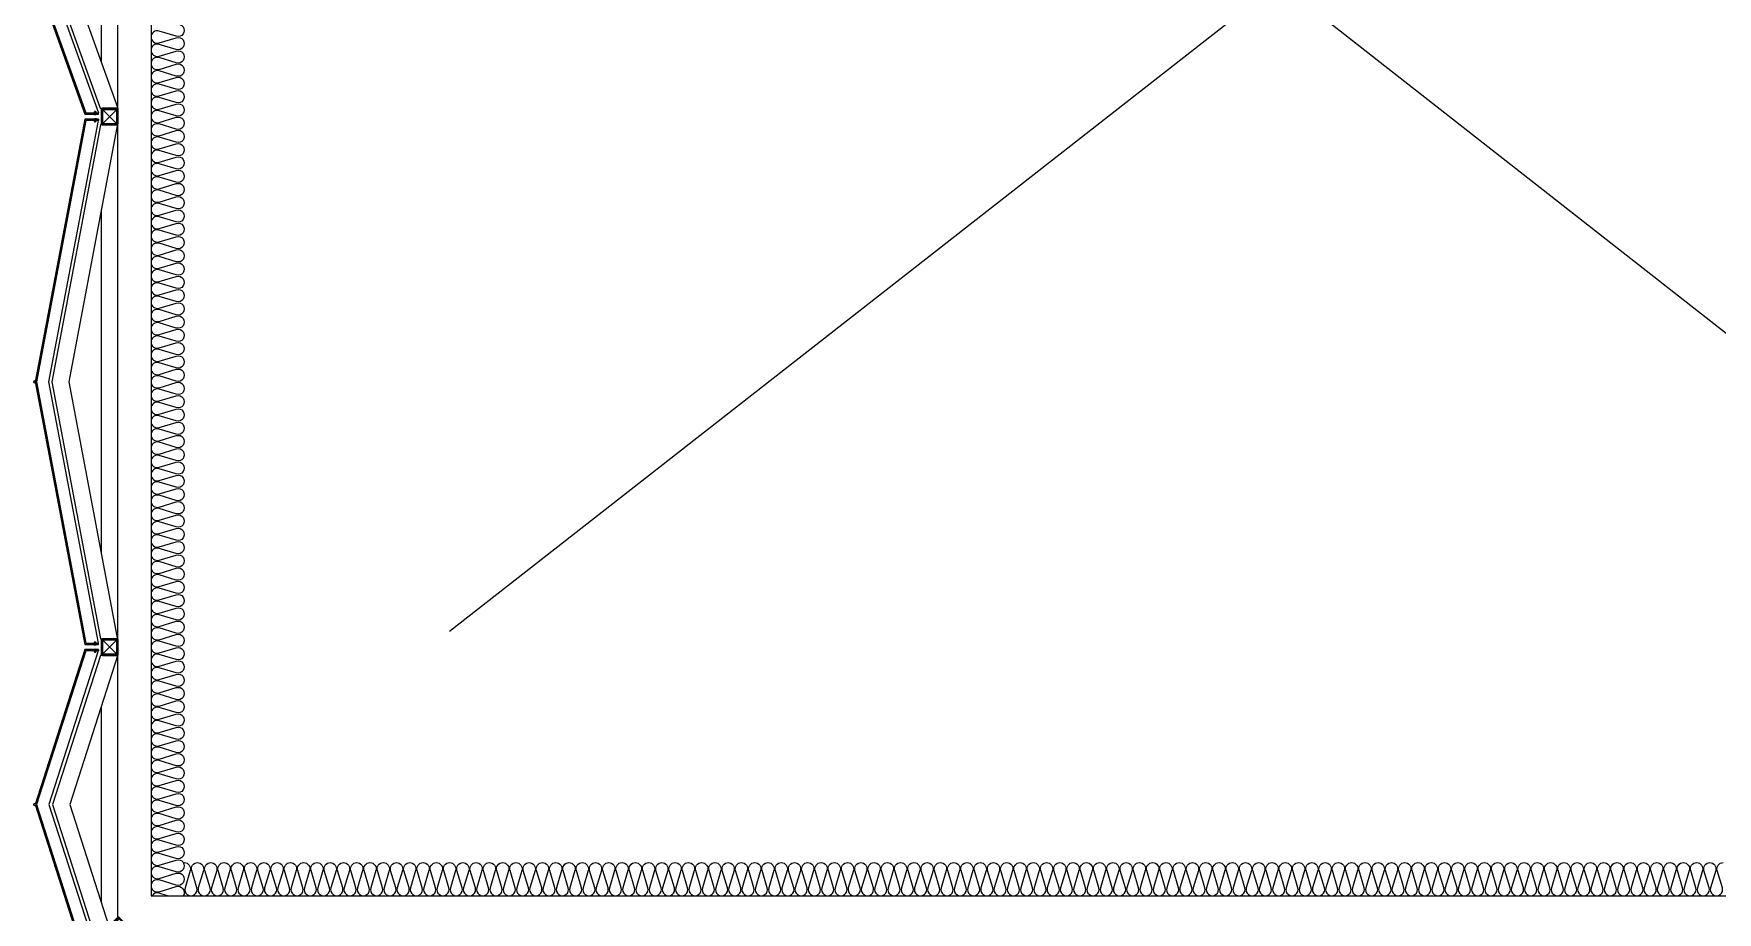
# Model space of a CAD drawing. Header units: millimetres. Extents: x 49154 to 181784, y 28275 to 149577.
# Drawn here: x 91700 to 96776, y 107055 to 109705 of the extents above; entities that cross this region are included whole.
import ezdxf

# ---------------------------------------------------------------- set-up
doc = ezdxf.new("R2010")
doc.units = ezdxf.units.MM
doc.header["$LTSCALE"] = 300
doc.linetypes.add('HID', pattern=[2.8, 1.8, -1])
for name, color, linetype in [('6FIN', 6, 'Continuous'), ('A-ELE', 7, 'Continuous'), ('A-OPEN', 1, 'Continuous'), ('A-하지철물', 55, 'Continuous'), ('alucobond', 4, 'Continuous'), ('ISL', 251, 'Continuous'), ('mold', 4, 'Continuous'), ('SHEET', 6, 'Continuous')]:
    doc.layers.add(name, color=color, linetype=linetype)
doc.layers.add('PIPE', color=3, linetype='Continuous', lineweight=5)

# ---------------------------------------------------------------- blocks, each defined once
blk = doc.blocks.new('EX-850-1')
at = {"layer": '6FIN', "elevation": 0}
for points in [[(3.2, 204.1), (46.8, 204.1, 0.414214), (50, 207.3), (50, 250.9, 0.414214), (46.8, 254.1), (3.2, 254.1, 0.414214), (0, 250.9), (0, 207.3, 0.414214)], [(896.8, 204.1), (853.2, 204.1, -0.414214), (850, 207.3), (850, 250.9, -0.414214), (853.2, 254.1), (896.8, 254.1, -0.414214), (900, 250.9), (900, 207.3, -0.414214)]]:
    blk.add_lwpolyline(points, format="xyb", close=True, dxfattribs=at)
at = {"layer": 'A-하지철물'}
for p, q in [((850, 254.1), (50, 254.1)), ((710.9, 204.1), (189.1, 204.1))]:
    blk.add_line(p, q, dxfattribs=at)
at = {"layer": 'A-하지철물', "elevation": 0}
for points in [[(49.9, 254.1), (450, 110.3), (850.1, 254.1)], [(50, 204.1), (50, 200.9), (450, 57.2), (850, 200.9), (850, 204.1)]]:
    blk.add_lwpolyline(points, dxfattribs=at)
at = {"layer": 'A-하지철물'}
blk.add_circle((450, 4.1), 4.07, dxfattribs=at)
at = {"layer": 'alucobond', "color": 251, "linetype": 'HID', "ltscale": 10}
for p, q in [((30.2, 185.1), (41.5, 185.1)), ((31.5, 182.4), (31.5, 187.8)), ((31.5, 186.6), (39.5, 186.6)), ((31.5, 183.6), (39.5, 183.6)), ((32, 189.3), (32.5, 189.3)), ((32, 180.9), (32.5, 180.9)), ((32.5, 180.9), (32.5, 189.3)), ((38, 182.7), (38, 187.4)), ((39.5, 182.7), (39.5, 187.4)), ((869.8, 185.1), (858.5, 185.1)), ((860.5, 182.7), (860.5, 187.4)), ((868.5, 186.6), (860.5, 186.6)), ((868.5, 183.6), (860.5, 183.6)), ((862, 182.7), (862, 187.4)), ((867.5, 180.9), (867.5, 189.3)), ((868, 189.3), (867.5, 189.3)), ((868, 180.9), (867.5, 180.9)), ((868.5, 182.4), (868.5, 187.8))]:
    blk.add_line(p, q, dxfattribs=at)
at = {"layer": 'alucobond'}
for p, q in [((32.5, 195.1), (36.5, 195.1)), ((867.5, 195.1), (863.5, 195.1))]:
    blk.add_line(p, q, dxfattribs=at)
at = {"layer": 'alucobond', "color": 251, "linetype": 'HID', "ltscale": 10}
for points in [[(32, 189.3), (31.5, 187.8)], [(32, 180.9), (31.5, 182.4)], [(868, 189.3), (868.5, 187.8)], [(868, 180.9), (868.5, 182.4)]]:
    blk.add_lwpolyline(points, dxfattribs=at)
at = {"layer": 'alucobond', "elevation": 0}
for points in [[(32.5, 195.1), (32.5, 154.1), (450, 4.1), (867.5, 154.1), (867.5, 195.1)], [(36.5, 195.1), (36.5, 156.9), (450, 8.3), (863.5, 156.9), (863.5, 195.1)]]:
    blk.add_lwpolyline(points, dxfattribs=at)
at = {"layer": 'alucobond', "color": 251, "linetype": 'HID', "ltscale": 10, "elevation": 0}
blk.add_lwpolyline([(36.5, 195.1), (450, 46.6), (863.5, 195.1)], dxfattribs=at)
at = {"layer": 'alucobond', "color": 251, "linetype": 'HID', "ltscale": 10}
for points in [[(39.5, 186.6, -0.666667), (39.5, 183.6, -1.5)], [(860.5, 186.6, 0.666667), (860.5, 183.6, 1.5)]]:
    blk.add_lwpolyline(points, format="xyb", dxfattribs=at)
for centre, start, end in [((38.7, 187.4), 0, 180), ((38.7, 182.7), 180, 0), ((861.3, 187.4), 0, 180), ((861.3, 182.7), 180, 0)]:
    blk.add_arc(centre, 0.75, start, end, dxfattribs=at)
at = {"layer": 'mold', "color": 4}
for points in [[(25, 204.1), (25, 202.6)], [(875, 204.1), (875, 202.6)]]:
    blk.add_lwpolyline(points, dxfattribs=at)
at = {"layer": 'SHEET', "color": 8}
for p, q in [((46.8, 250.9), (3.2, 207.3)), ((3.2, 250.9), (46.8, 207.3)), ((853.2, 250.9), (896.8, 207.3)), ((896.8, 250.9), (853.2, 207.3))]:
    blk.add_line(p, q, dxfattribs=at)
at = {"layer": 'SHEET', "color": 8, "elevation": 0}
for points in [[(3.2, 207.3), (46.8, 207.3), (46.8, 250.9), (3.2, 250.9)], [(896.8, 207.3), (853.2, 207.3), (853.2, 250.9), (896.8, 250.9)]]:
    blk.add_lwpolyline(points, close=True, dxfattribs=at)
blk = doc.blocks.new('EX-1600')
at = {"layer": '6FIN', "elevation": 0}
for points in [[(3.2, 204.1), (46.8, 204.1, 0.414214), (50, 207.3), (50, 250.9, 0.414214), (46.8, 254.1), (3.2, 254.1, 0.414214), (0, 250.9), (0, 207.3, 0.414214)], [(1646.8, 204.1), (1603.2, 204.1, -0.414214), (1600, 207.3), (1600, 250.9, -0.414214), (1603.2, 254.1), (1646.8, 254.1, -0.414214), (1650, 250.9), (1650, 207.3, -0.414214)]]:
    blk.add_lwpolyline(points, format="xyb", close=True, dxfattribs=at)
at = {"layer": 'A-하지철물'}
for p, q in [((1600, 254.1), (50, 254.1)), ((1344, 204.1), (306, 204.1))]:
    blk.add_line(p, q, dxfattribs=at)
at = {"layer": 'A-하지철물', "elevation": 0}
for points in [[(41.9, 254.1), (825, 105.8), (1608.1, 254.1)], [(50, 204.1), (50, 201.6), (825, 55), (1600, 201.6), (1600, 204.1)]]:
    blk.add_lwpolyline(points, dxfattribs=at)
at = {"layer": 'A-하지철물'}
blk.add_circle((825, 4.1), 4.07, dxfattribs=at)
at = {"layer": 'alucobond', "color": 251, "linetype": 'HID', "ltscale": 10}
for p, q in [((30.2, 185.1), (41.5, 185.1)), ((31.5, 182.4), (31.5, 187.8)), ((31.5, 186.6), (39.5, 186.6)), ((31.5, 183.6), (39.5, 183.6)), ((32, 189.3), (32.5, 189.3)), ((32, 180.9), (32.5, 180.9)), ((32.5, 180.9), (32.5, 189.3)), ((38, 182.7), (38, 187.4)), ((39.5, 182.7), (39.5, 187.4)), ((1619.8, 185.1), (1608.5, 185.1)), ((1610.5, 182.7), (1610.5, 187.4)), ((1618.5, 186.6), (1610.5, 186.6)), ((1618.5, 183.6), (1610.5, 183.6)), ((1612, 182.7), (1612, 187.4)), ((1617.5, 180.9), (1617.5, 189.3)), ((1618, 189.3), (1617.5, 189.3)), ((1618, 180.9), (1617.5, 180.9)), ((1618.5, 182.4), (1618.5, 187.8))]:
    blk.add_line(p, q, dxfattribs=at)
at = {"layer": 'alucobond'}
for p, q in [((32.5, 195.1), (36.5, 195.1)), ((1617.5, 195.1), (1613.5, 195.1))]:
    blk.add_line(p, q, dxfattribs=at)
at = {"layer": 'alucobond', "color": 251, "linetype": 'HID', "ltscale": 10}
for points in [[(32, 189.3), (31.5, 187.8)], [(32, 180.9), (31.5, 182.4)]]:
    blk.add_lwpolyline(points, dxfattribs=at)
at = {"layer": 'alucobond', "elevation": 0}
for points in [[(32.5, 195.1), (32.5, 154.1), (825, 4.1), (1617.5, 154.1), (1617.5, 195.1)], [(36.5, 195.1), (36.5, 157.4), (825, 8.1), (1613.5, 157.4), (1613.5, 195.1)]]:
    blk.add_lwpolyline(points, dxfattribs=at)
at = {"layer": 'alucobond', "color": 251, "linetype": 'HID', "ltscale": 10, "elevation": 0}
for points in [[(36.5, 194), (825, 44.8), (1613.5, 194)], [(1618, 189.3), (1618.5, 187.8)], [(1618, 180.9), (1618.5, 182.4)]]:
    blk.add_lwpolyline(points, dxfattribs=at)
at = {"layer": 'alucobond', "color": 251, "linetype": 'HID', "ltscale": 10}
blk.add_lwpolyline([(39.5, 186.6, -0.666667), (39.5, 183.6, -1.5)], format="xyb", dxfattribs=at)
at = {"layer": 'alucobond', "color": 251, "linetype": 'HID', "ltscale": 10, "elevation": 0}
blk.add_lwpolyline([(1610.5, 186.6, 0.666667), (1610.5, 183.6, 1.5)], format="xyb", dxfattribs=at)
at = {"layer": 'alucobond', "color": 251, "linetype": 'HID', "ltscale": 10}
for centre, start, end in [((38.7, 187.4), 0, 180), ((38.7, 182.7), 180, 0), ((1611.3, 187.4), 0, 180), ((1611.3, 182.7), 180, 0)]:
    blk.add_arc(centre, 0.75, start, end, dxfattribs=at)
at = {"layer": 'mold', "color": 4}
blk.add_lwpolyline([(25, 204.1), (25, 202.6)], dxfattribs=at)
at = {"layer": 'mold', "color": 4, "elevation": 0}
blk.add_lwpolyline([(1625, 204.1), (1625, 202.6)], dxfattribs=at)
at = {"layer": 'SHEET', "color": 8}
for p, q in [((46.8, 250.9), (3.2, 207.3)), ((3.2, 250.9), (46.8, 207.3)), ((1603.2, 250.9), (1646.8, 207.3)), ((1646.8, 250.9), (1603.2, 207.3))]:
    blk.add_line(p, q, dxfattribs=at)
at = {"layer": 'SHEET', "color": 8, "elevation": 0}
for points in [[(3.2, 207.3), (46.8, 207.3), (46.8, 250.9), (3.2, 250.9)], [(1646.8, 207.3), (1603.2, 207.3), (1603.2, 250.9), (1646.8, 250.9)]]:
    blk.add_lwpolyline(points, close=True, dxfattribs=at)
blk = doc.blocks.new('A$C3e56fbfe')
at = {"layer": '6FIN', "elevation": 0}
for points in [[(204.1, 1125.9), (204.1, 1082.3, 0.414214), (207.3, 1079.1), (250.9, 1079.1, 0.414214), (254.1, 1082.3), (254.1, 1125.9, 0.414214), (250.9, 1129.1), (207.3, 1129.1, 0.414214)], [(186.8, 217.6), (217.6, 186.8, 0.414214), (222.2, 186.8), (288.4, 253, 0.414214), (288.4, 257.5), (257.5, 288.4, 0.414214), (253, 288.4), (186.8, 222.2, 0.414214)], [(1075.9, 204.1), (1032.3, 204.1, -0.414214), (1029.1, 207.3), (1029.1, 250.9, -0.414214), (1032.3, 254.1), (1075.9, 254.1, -0.414214), (1079.1, 250.9), (1079.1, 207.3, -0.414214)]]:
    blk.add_lwpolyline(points, format="xyb", close=True, dxfattribs=at)
at = {"layer": 'A-하지철물'}
for p, q in [((254.1, 289.1), (254.1, 1079.1)), ((204.1, 333.1), (204.1, 925.1)), ((1029.1, 254.1), (289.1, 254.1)), ((882.6, 204.1), (325.6, 204.1))]:
    blk.add_line(p, q, dxfattribs=at)
at = {"layer": 'A-하지철물', "elevation": 0}
for points in [[(204.1, 1079.1), (201, 1079.1), (56.6, 629.1), (191.2, 209.6)], [(254.1, 1080.9), (109.1, 629.1), (226.8, 262.2)], [(209.1, 190.7), (604.1, 56.9), (1029.1, 200.9), (1029.1, 204.1)], [(261.2, 225.9), (604.1, 109.7), (1022.3, 251.4)]]:
    blk.add_lwpolyline(points, dxfattribs=at)
at = {"layer": 'A-하지철물'}
for centre in [(4.1, 629.1), (604.1, 4.1)]:
    blk.add_circle(centre, 4.07, dxfattribs=at)
at = {"layer": 'alucobond', "color": 251, "linetype": 'HID', "ltscale": 10}
for p, q in [((180.9, 1097.1), (180.9, 1096.6)), ((180.9, 1096.6), (189.3, 1096.6)), ((182.4, 1097.6), (187.8, 1097.6)), ((182.7, 1091.1), (187.4, 1091.1)), ((182.7, 1089.6), (187.4, 1089.6)), ((183.6, 1097.6), (183.6, 1089.6)), ((185.1, 1098.9), (185.1, 1087.5)), ((186.6, 1097.6), (186.6, 1089.6)), ((189.3, 1097.1), (189.3, 1096.6)), ((176.9, 197.4), (180.2, 200.7)), ((185.1, 192.5), (177.1, 200.5)), ((183.1, 192.3), (177.5, 198)), ((177.9, 196.3), (181.3, 199.7)), ((185.3, 194.4), (179.6, 200.1)), ((180.5, 191.1), (186.5, 197.1)), ((180.9, 190.8), (180.5, 191.1)), ((182.3, 191.5), (186.1, 195.3)), ((186.8, 196.7), (186.5, 197.1)), ((190.8, 180.9), (191.1, 180.5)), ((191.1, 180.5), (197.1, 186.5)), ((191.5, 182.3), (195.3, 186.1)), ((192.3, 183.1), (198, 177.5)), ((192.5, 185.1), (200.5, 177.1)), ((194.4, 185.3), (200.1, 179.6)), ((196.3, 177.9), (199.7, 181.3)), ((196.7, 186.8), (197.1, 186.5)), ((197.4, 176.9), (200.7, 180.2)), ((1048.9, 185.1), (1037.5, 185.1)), ((1039.6, 182.7), (1039.6, 187.4)), ((1047.6, 186.6), (1039.6, 186.6)), ((1047.6, 183.6), (1039.6, 183.6)), ((1041.1, 182.7), (1041.1, 187.4)), ((1046.6, 180.9), (1046.6, 189.3)), ((1047.1, 189.3), (1046.6, 189.3)), ((1047.1, 180.9), (1046.6, 180.9)), ((1047.6, 182.4), (1047.6, 187.8))]:
    blk.add_line(p, q, dxfattribs=at)
at = {"layer": 'alucobond'}
for p, q in [((195.1, 1096.6), (195.1, 1092.6)), ((190.3, 201.6), (187.8, 204)), ((201.6, 190.3), (204, 187.8)), ((1046.6, 195.1), (1042.6, 195.1))]:
    blk.add_line(p, q, dxfattribs=at)
at = {"layer": 'alucobond', "elevation": 0}
for points in [[(195.1, 1096.6), (154.1, 1096.6), (4.1, 629.1), (153.3, 163.9), (190.6, 201.2)], [(195.1, 1092.6), (157, 1092.6), (8.3, 629.1), (155.1, 171.4), (187.8, 204)], [(201.2, 190.6), (163.9, 153.3), (604.1, 4.1), (1046.6, 154.1), (1046.6, 195.1)], [(204, 187.8), (171.3, 155), (604.1, 8.3), (1042.6, 156.9), (1042.6, 195.1)]]:
    blk.add_lwpolyline(points, dxfattribs=at)
at = {"layer": 'alucobond', "color": 251, "linetype": 'HID', "ltscale": 10, "elevation": 0}
for points in [[(194.8, 1092.6), (46.1, 629.1), (183.2, 201.6)], [(180.9, 1097.1), (182.4, 1097.6)], [(189.3, 1097.1), (187.8, 1097.6)], [(180.9, 190.8), (182.3, 191.5)], [(186.8, 196.7), (186.1, 195.3)], [(190.8, 180.9), (191.5, 182.3)], [(196.7, 186.8), (195.3, 186.1)], [(201.2, 182.9), (604.1, 46.3), (1042.6, 195)], [(1047.1, 189.3), (1047.6, 187.8)], [(1047.1, 180.9), (1047.6, 182.4)]]:
    blk.add_lwpolyline(points, dxfattribs=at)
for points in [[(186.6, 1089.6, -0.666667), (183.6, 1089.6, -1.5)], [(179.6, 200.1, 0.666667), (177.5, 198, 1.5)], [(200.1, 179.6, -0.666667), (198, 177.5, -1.5)], [(1039.6, 186.6, 0.666667), (1039.6, 183.6, 1.5)]]:
    blk.add_lwpolyline(points, format="xyb", dxfattribs=at)
at = {"layer": 'alucobond', "elevation": 0}
for points in [[(202.2, 202.2), (201.2, 201.2), (193, 209.3), (160.7, 177), (153.1, 180.6), (153.8, 181.9), (160.4, 178.8), (193, 211.4)], [(202.2, 202.2), (201.2, 201.2), (209.3, 193), (177, 160.7), (180.8, 152.7), (182.1, 153.4), (178.8, 160.4), (211.4, 193)]]:
    blk.add_lwpolyline(points, close=True, dxfattribs=at)
at = {"layer": 'alucobond', "color": 251, "linetype": 'HID', "ltscale": 10}
for centre, start, end in [((182.7, 1090.3), 90, 270), ((187.4, 1090.3), 270, 90), ((177.4, 196.8), 135, 315), ((180.7, 200.2), 315, 135), ((196.8, 177.4), 135, 315), ((200.2, 180.7), 315, 135), ((1040.3, 187.4), 0, 180), ((1040.3, 182.7), 180, 0)]:
    blk.add_arc(centre, 0.75, start, end, dxfattribs=at)
at = {"layer": 'mold', "color": 4, "elevation": 0}
for points in [[(204.1, 1104.1), (202.6, 1104.1)], [(154.1, 204.1), (154.1, 202.6)], [(1054.1, 204.1), (1054.1, 202.6)], [(204.1, 154.1), (202.6, 154.1)]]:
    blk.add_lwpolyline(points, dxfattribs=at)
at = {"layer": 'PIPE', "color": 1}
for p, q in [((286.1, 255.3), (189.1, 219.9)), ((286.1, 255.3), (189.1, 219.9)), ((255.3, 286.1), (219.9, 189.1)), ((255.3, 286.1), (219.9, 189.1)), ((217.6, 186.8), (219.9, 184.6)), ((222.2, 186.8), (219.9, 184.6))]:
    blk.add_line(p, q, dxfattribs=at)
at = {"layer": 'PIPE', "elevation": 0}
blk.add_lwpolyline([(217.6, 186.8), (186.8, 217.6, -0.414214), (186.8, 222.2), (253, 288.4, -0.414214), (257.5, 288.4), (288.4, 257.5, -0.414214), (288.4, 253), (222.2, 186.8, -0.414214)], format="xyb", close=True, dxfattribs=at)
blk.add_lwpolyline([(219.9, 189.1), (189.1, 219.9), (255.3, 286.1), (286.1, 255.3)], close=True, dxfattribs=at)
at = {"layer": 'SHEET', "color": 8}
for p, q in [((250.9, 1082.3), (207.3, 1125.9)), ((250.9, 1125.9), (207.3, 1082.3)), ((1032.3, 250.9), (1075.9, 207.3)), ((1075.9, 250.9), (1032.3, 207.3))]:
    blk.add_line(p, q, dxfattribs=at)
at = {"layer": 'SHEET', "color": 8, "elevation": 0}
for points in [[(207.3, 1125.9), (207.3, 1082.3), (250.9, 1082.3), (250.9, 1125.9)], [(189.1, 219.9), (219.9, 189.1), (286.1, 255.3), (255.3, 286.1)], [(1075.9, 207.3), (1032.3, 207.3), (1032.3, 250.9), (1075.9, 250.9)]]:
    blk.add_lwpolyline(points, close=True, dxfattribs=at)

msp = doc.modelspace()

# ---------------------------------------------------------------- linework, layer by layer
at = {"layer": 'A-OPEN'}
for p, q in [((92953.6, 107903.3), (98453.6, 112205)), ((98453.6, 107505), (92953.6, 111819.8))]:
    msp.add_line(p, q, dxfattribs=at)
at = {"layer": 'ISL', "elevation": 0}
msp.add_lwpolyline([(92053.6, 121775), (92053.6, 107105), (99546.1, 107105)], dxfattribs=at)
for points in [[(92129.3, 109732.7, -1.372593), (92129.3, 109697.3), (92077.8, 109712.7, 0.509267), (92053.6, 109695, 0.509267), (92077.8, 109677.3), (92129.3, 109692.7, -1.372593), (92129.3, 109657.3), (92077.8, 109672.7, 0.509267), (92053.6, 109655, 0.509267), (92077.8, 109637.3), (92129.3, 109652.7, -1.372593), (92129.3, 109617.3), (92077.8, 109632.7, 0.509267), (92053.6, 109615, 0.509267), (92077.8, 109597.3), (92129.3, 109612.7, -1.372593), (92129.3, 109577.3), (92077.8, 109592.7, 0.509267), (92053.6, 109575, 0.509267), (92077.8, 109557.3), (92129.3, 109572.7, -1.372593), (92129.3, 109537.3), (92077.8, 109552.7, 0.509267), (92053.6, 109535, 0.509267), (92077.8, 109517.3), (92129.3, 109532.7, -1.372593), (92129.3, 109497.3), (92077.8, 109512.7, 0.509267), (92053.6, 109495, 0.509267), (92077.8, 109477.3), (92129.3, 109492.7, -1.372593), (92129.3, 109457.3), (92077.8, 109472.7, 0.509267), (92053.6, 109455, 0.509267), (92077.8, 109437.3), (92129.3, 109452.7, -1.372593), (92129.3, 109417.3), (92077.8, 109432.7, 0.509267), (92053.6, 109415, 0.509267), (92077.8, 109397.3), (92129.3, 109412.7, -1.372593), (92129.3, 109377.3), (92077.8, 109392.7, 0.509267), (92053.6, 109375, 0.509267), (92077.8, 109357.3), (92129.3, 109372.7, -1.372593), (92129.3, 109337.3), (92077.8, 109352.7, 0.509267), (92053.6, 109335, 0.509267), (92077.8, 109317.3), (92129.3, 109332.7, -1.372593), (92129.3, 109297.3), (92077.8, 109312.7, 0.509267), (92053.6, 109295, 0.509267), (92077.8, 109277.3), (92129.3, 109292.7, -1.372593), (92129.3, 109257.3), (92077.8, 109272.7, 0.509267), (92053.6, 109255, 0.509267), (92077.8, 109237.3), (92129.3, 109252.7, -1.372593), (92129.3, 109217.3), (92077.8, 109232.7, 0.509267), (92053.6, 109215, 0.509267), (92077.8, 109197.3), (92129.3, 109212.7, -1.372593), (92129.3, 109177.3), (92077.8, 109192.7, 0.509267), (92053.6, 109175, 0.509267), (92077.8, 109157.3), (92129.3, 109172.7, -1.372593), (92129.3, 109137.3), (92077.8, 109152.7, 0.509267), (92053.6, 109135, 0.509267), (92077.8, 109117.3), (92129.3, 109132.7, -1.372593), (92129.3, 109097.3), (92077.8, 109112.7, 0.509267), (92053.6, 109095, 0.509267), (92077.8, 109077.3), (92129.3, 109092.7, -1.372593), (92129.3, 109057.3), (92077.8, 109072.7, 0.509267), (92053.6, 109055, 0.509267), (92077.8, 109037.3), (92129.3, 109052.7, -1.372593), (92129.3, 109017.3), (92077.8, 109032.7, 0.509267), (92053.6, 109015, 0.509267), (92077.8, 108997.3), (92129.3, 109012.7, -1.372593), (92129.3, 108977.3), (92077.8, 108992.7, 0.509267), (92053.6, 108975, 0.509267), (92077.8, 108957.3), (92129.3, 108972.7, -1.372593), (92129.3, 108937.3), (92077.8, 108952.7, 0.509267), (92053.6, 108935, 0.509267), (92077.8, 108917.3), (92129.3, 108932.7, -1.372593), (92129.3, 108897.3), (92077.8, 108912.7, 0.509267), (92053.6, 108895, 0.509267), (92077.8, 108877.3), (92129.3, 108892.7, -1.372593), (92129.3, 108857.3), (92077.8, 108872.7, 0.509267), (92053.6, 108855, 0.509267), (92077.8, 108837.3), (92129.3, 108852.7, -1.372593), (92129.3, 108817.3), (92077.8, 108832.7, 0.509267), (92053.6, 108815, 0.509267), (92077.8, 108797.3), (92129.3, 108812.7, -1.372593), (92129.3, 108777.3), (92077.8, 108792.7, 0.509267), (92053.6, 108775, 0.509267), (92077.8, 108757.3), (92129.3, 108772.7, -1.372593), (92129.3, 108737.3), (92077.8, 108752.7, 0.509267), (92053.6, 108735, 0.509267), (92077.8, 108717.3), (92129.3, 108732.7, -1.372593), (92129.3, 108697.3), (92077.8, 108712.7, 0.509267), (92053.6, 108695, 0.509267), (92077.8, 108677.3), (92129.3, 108692.7, -1.372593), (92129.3, 108657.3), (92077.8, 108672.7, 0.509267), (92053.6, 108655, 0.509267), (92077.8, 108637.3), (92129.3, 108652.7, -1.372593), (92129.3, 108617.3), (92077.8, 108632.7, 0.509267), (92053.6, 108615, 0.509267), (92077.8, 108597.3), (92129.3, 108612.7, -1.372593), (92129.3, 108577.3), (92077.8, 108592.7, 0.509267), (92053.6, 108575, 0.509267), (92077.8, 108557.3), (92129.3, 108572.7, -1.372593), (92129.3, 108537.3), (92077.8, 108552.7, 0.509267), (92053.6, 108535, 0.509267), (92077.8, 108517.3), (92129.3, 108532.7, -1.372593), (92129.3, 108497.3), (92077.8, 108512.7, 0.509267), (92053.6, 108495, 0.509267), (92077.8, 108477.3), (92129.3, 108492.7, -1.372593), (92129.3, 108457.3), (92077.8, 108472.7, 0.509267), (92053.6, 108455, 0.509267), (92077.8, 108437.3), (92129.3, 108452.7, -1.372593), (92129.3, 108417.3), (92077.8, 108432.7, 0.509267), (92053.6, 108415, 0.509267), (92077.8, 108397.3), (92129.3, 108412.7, -1.372593), (92129.3, 108377.3), (92077.8, 108392.7, 0.509267), (92053.6, 108375, 0.509267), (92077.8, 108357.3), (92129.3, 108372.7, -1.372593), (92129.3, 108337.3), (92077.8, 108352.7, 0.509267), (92053.6, 108335, 0.509267), (92077.8, 108317.3), (92129.3, 108332.7, -1.372593), (92129.3, 108297.3), (92077.8, 108312.7, 0.509267), (92053.6, 108295, 0.509267), (92077.8, 108277.3), (92129.3, 108292.7, -1.372593), (92129.3, 108257.3), (92077.8, 108272.7, 0.509267), (92053.6, 108255, 0.509267), (92077.8, 108237.3), (92129.3, 108252.7, -1.372593), (92129.3, 108217.3), (92077.8, 108232.7, 0.509267), (92053.6, 108215, 0.509267), (92077.8, 108197.3), (92129.3, 108212.7, -1.372593), (92129.3, 108177.3), (92077.8, 108192.7, 0.509267), (92053.6, 108175, 0.509267), (92077.8, 108157.3), (92129.3, 108172.7, -1.372593), (92129.3, 108137.3), (92077.8, 108152.7, 0.509267), (92053.6, 108135, 0.509267), (92077.8, 108117.3), (92129.3, 108132.7, -1.372593), (92129.3, 108097.3), (92077.8, 108112.7, 0.509267), (92053.6, 108095, 0.509267), (92077.8, 108077.3), (92129.3, 108092.7, -1.372593), (92129.3, 108057.3), (92077.8, 108072.7, 0.509267), (92053.6, 108055, 0.509267), (92077.8, 108037.3), (92129.3, 108052.7, -1.372593), (92129.3, 108017.3), (92077.8, 108032.7, 0.509267), (92053.6, 108015, 0.509267), (92077.8, 107997.3), (92129.3, 108012.7, -1.372593), (92129.3, 107977.3), (92077.8, 107992.7, 0.509267), (92053.6, 107975, 0.509267), (92077.8, 107957.3), (92129.3, 107972.7, -1.372593), (92129.3, 107937.3), (92077.8, 107952.7, 0.509267), (92053.6, 107935, 0.509267), (92077.8, 107917.3), (92129.3, 107932.7, -1.372593), (92129.3, 107897.3), (92077.8, 107912.7, 0.509267), (92053.6, 107895, 0.509267), (92077.8, 107877.3), (92129.3, 107892.7, -1.372593), (92129.3, 107857.3), (92077.8, 107872.7, 0.509267), (92053.6, 107855, 0.509267), (92077.8, 107837.3), (92129.3, 107852.7, -1.372593), (92129.3, 107817.3), (92077.8, 107832.7, 0.509267), (92053.6, 107815, 0.509267), (92077.8, 107797.3), (92129.3, 107812.7, -1.372593), (92129.3, 107777.3), (92077.8, 107792.7, 0.509267), (92053.6, 107775, 0.509267), (92077.8, 107757.3), (92129.3, 107772.7, -1.372593), (92129.3, 107737.3), (92077.8, 107752.7, 0.509267), (92053.6, 107735, 0.509267), (92077.8, 107717.3), (92129.3, 107732.7, -1.372593), (92129.3, 107697.3), (92077.8, 107712.7, 0.509267), (92053.6, 107695, 0.509267), (92077.8, 107677.3), (92129.3, 107692.7, -1.372593), (92129.3, 107657.3), (92077.8, 107672.7, 0.509267), (92053.6, 107655, 0.509267), (92077.8, 107637.3), (92129.3, 107652.7, -1.372593), (92129.3, 107617.3), (92077.8, 107632.7, 0.509267), (92053.6, 107615, 0.509267), (92077.8, 107597.3), (92129.3, 107612.7, -1.372593), (92129.3, 107577.3), (92077.8, 107592.7, 0.509267), (92053.6, 107575, 0.509267), (92077.8, 107557.3), (92129.3, 107572.7, -1.372593), (92129.3, 107537.3), (92077.8, 107552.7, 0.509267), (92053.6, 107535, 0.509267), (92077.8, 107517.3), (92129.3, 107532.7, -1.372593), (92129.3, 107497.3), (92077.8, 107512.7, 0.509267), (92053.6, 107495, 0.509267), (92077.8, 107477.3), (92129.3, 107492.7, -1.372593), (92129.3, 107457.3), (92077.8, 107472.7, 0.509267), (92053.6, 107455, 0.509267), (92077.8, 107437.3), (92129.3, 107452.7, -1.372593), (92129.3, 107417.3), (92077.8, 107432.7, 0.509267), (92053.6, 107415, 0.509267), (92077.8, 107397.3), (92129.3, 107412.7, -1.372593), (92129.3, 107377.3), (92077.8, 107392.7, 0.509267), (92053.6, 107375, 0.509267), (92077.8, 107357.3), (92129.3, 107372.7, -1.372593), (92129.3, 107337.3), (92077.8, 107352.7, 0.509267), (92053.6, 107335, 0.509267), (92077.8, 107317.3), (92129.3, 107332.7, -1.372593), (92129.3, 107297.3), (92077.8, 107312.7, 0.509267), (92053.6, 107295, 0.509267), (92077.8, 107277.3), (92129.3, 107292.7, -1.372593), (92129.3, 107257.3), (92077.8, 107272.7, 0.509267), (92053.6, 107255, 0.509267), (92077.8, 107237.3), (92129.3, 107252.7, -1.372593), (92129.3, 107217.3), (92077.8, 107232.7, 0.509267), (92053.6, 107215, 0.509267), (92077.8, 107197.3), (92129.3, 107212.7, -1.372593), (92129.3, 107177.3), (92077.8, 107192.7, 0.509267), (92053.6, 107175, 0.509267), (92077.8, 107157.3), (92129.3, 107172.7, -1.372593), (92129.3, 107137.3), (92077.8, 107152.7, 0.509267), (92053.6, 107135, 0.509267), (92077.8, 107117.3), (92129.3, 107132.7, -0.702819), (92150.7, 107105, -0.702819)], [(92153.6, 107205, -0.509267), (92171.3, 107180.8), (92155.9, 107129.3, 1.372593), (92191.3, 107129.3), (92175.9, 107180.8, -0.509267), (92193.6, 107205, -0.509267), (92211.3, 107180.8), (92195.9, 107129.3, 1.372593), (92231.3, 107129.3), (92215.9, 107180.8, -0.509267), (92233.6, 107205, -0.509267), (92251.3, 107180.8), (92235.9, 107129.3, 1.372593), (92271.3, 107129.3), (92255.9, 107180.8, -0.509267), (92273.6, 107205, -0.509267), (92291.3, 107180.8), (92275.9, 107129.3, 1.372593), (92311.3, 107129.3), (92295.9, 107180.8, -0.509267), (92313.6, 107205, -0.509267), (92331.3, 107180.8), (92315.9, 107129.3, 1.372593), (92351.3, 107129.3), (92335.9, 107180.8, -0.509267), (92353.6, 107205, -0.509267), (92371.3, 107180.8), (92355.9, 107129.3, 1.372593), (92391.3, 107129.3), (92375.9, 107180.8, -0.509267), (92393.6, 107205, -0.509267), (92411.3, 107180.8), (92395.9, 107129.3, 1.372593), (92431.3, 107129.3), (92415.9, 107180.8, -0.509267), (92433.6, 107205, -0.509267), (92451.3, 107180.8), (92435.9, 107129.3, 1.372593), (92471.3, 107129.3), (92455.9, 107180.8, -0.509267), (92473.6, 107205, -0.509267), (92491.3, 107180.8), (92475.9, 107129.3, 1.372593), (92511.3, 107129.3), (92495.9, 107180.8, -0.509267), (92513.6, 107205, -0.509267), (92531.3, 107180.8), (92515.9, 107129.3, 1.372593), (92551.3, 107129.3), (92535.9, 107180.8, -0.509267), (92553.6, 107205, -0.509267), (92571.3, 107180.8), (92555.9, 107129.3, 1.372593), (92591.3, 107129.3), (92575.9, 107180.8, -0.509267), (92593.6, 107205, -0.509267), (92611.3, 107180.8), (92595.9, 107129.3, 1.372593), (92631.3, 107129.3), (92615.9, 107180.8, -0.509267), (92633.6, 107205, -0.509267), (92651.3, 107180.8), (92635.9, 107129.3, 1.372593), (92671.3, 107129.3), (92655.9, 107180.8, -0.509267), (92673.6, 107205, -0.509267), (92691.3, 107180.8), (92675.9, 107129.3, 1.372593), (92711.3, 107129.3), (92695.9, 107180.8, -0.509267), (92713.6, 107205, -0.509267), (92731.3, 107180.8), (92715.9, 107129.3, 1.372593), (92751.3, 107129.3), (92735.9, 107180.8, -0.509267), (92753.6, 107205, -0.509267), (92771.3, 107180.8), (92755.9, 107129.3, 1.372593), (92791.3, 107129.3), (92775.9, 107180.8, -0.509267), (92793.6, 107205, -0.509267), (92811.3, 107180.8), (92795.9, 107129.3, 1.372593), (92831.3, 107129.3), (92815.9, 107180.8, -0.509267), (92833.6, 107205, -0.509267), (92851.3, 107180.8), (92835.9, 107129.3, 1.372593), (92871.3, 107129.3), (92855.9, 107180.8, -0.509267), (92873.6, 107205, -0.509267), (92891.3, 107180.8), (92875.9, 107129.3, 1.372593), (92911.3, 107129.3), (92895.9, 107180.8, -0.509267), (92913.6, 107205, -0.509267), (92931.3, 107180.8), (92915.9, 107129.3, 1.372593), (92951.3, 107129.3), (92935.9, 107180.8, -0.509267), (92953.6, 107205, -0.509267), (92971.3, 107180.8), (92955.9, 107129.3, 1.372593), (92991.3, 107129.3), (92975.9, 107180.8, -0.509267), (92993.6, 107205, -0.509267), (93011.3, 107180.8), (92995.9, 107129.3, 1.372593), (93031.3, 107129.3), (93015.9, 107180.8, -0.509267), (93033.6, 107205, -0.509267), (93051.3, 107180.8), (93035.9, 107129.3, 1.372593), (93071.3, 107129.3), (93055.9, 107180.8, -0.509267), (93073.6, 107205, -0.509267), (93091.3, 107180.8), (93075.9, 107129.3, 1.372593), (93111.3, 107129.3), (93095.9, 107180.8, -0.509267), (93113.6, 107205, -0.509267), (93131.3, 107180.8), (93115.9, 107129.3, 1.372593), (93151.3, 107129.3), (93135.9, 107180.8, -0.509267), (93153.6, 107205, -0.509267), (93171.3, 107180.8), (93155.9, 107129.3, 1.372593), (93191.3, 107129.3), (93175.9, 107180.8, -0.509267), (93193.6, 107205, -0.509267), (93211.3, 107180.8), (93195.9, 107129.3, 1.372593), (93231.3, 107129.3), (93215.9, 107180.8, -0.509267), (93233.6, 107205, -0.509267), (93251.3, 107180.8), (93235.9, 107129.3, 1.372593), (93271.3, 107129.3), (93255.9, 107180.8, -0.509267), (93273.6, 107205, -0.509267), (93291.3, 107180.8), (93275.9, 107129.3, 1.372593), (93311.3, 107129.3), (93295.9, 107180.8, -0.509267), (93313.6, 107205, -0.509267), (93331.3, 107180.8), (93315.9, 107129.3, 1.372593), (93351.3, 107129.3), (93335.9, 107180.8, -0.509267), (93353.6, 107205, -0.509267), (93371.3, 107180.8), (93355.9, 107129.3, 1.372593), (93391.3, 107129.3), (93375.9, 107180.8, -0.509267), (93393.6, 107205, -0.509267), (93411.3, 107180.8), (93395.9, 107129.3, 1.372593), (93431.3, 107129.3), (93415.9, 107180.8, -0.509267), (93433.6, 107205, -0.509267), (93451.3, 107180.8), (93435.9, 107129.3, 1.372593), (93471.3, 107129.3), (93455.9, 107180.8, -0.509267), (93473.6, 107205, -0.509267), (93491.3, 107180.8), (93475.9, 107129.3, 1.372593), (93511.3, 107129.3), (93495.9, 107180.8, -0.509267), (93513.6, 107205, -0.509267), (93531.3, 107180.8), (93515.9, 107129.3, 1.372593), (93551.3, 107129.3), (93535.9, 107180.8, -0.509267), (93553.6, 107205, -0.509267), (93571.3, 107180.8), (93555.9, 107129.3, 1.372593), (93591.3, 107129.3), (93575.9, 107180.8, -0.509267), (93593.6, 107205, -0.509267), (93611.3, 107180.8), (93595.9, 107129.3, 1.372593), (93631.3, 107129.3), (93615.9, 107180.8, -0.509267), (93633.6, 107205, -0.509267), (93651.3, 107180.8), (93635.9, 107129.3, 1.372593), (93671.3, 107129.3), (93655.9, 107180.8, -0.509267), (93673.6, 107205, -0.509267), (93691.3, 107180.8), (93675.9, 107129.3, 1.372593), (93711.3, 107129.3), (93695.9, 107180.8, -0.509267), (93713.6, 107205, -0.509267), (93731.3, 107180.8), (93715.9, 107129.3, 1.372593), (93751.3, 107129.3), (93735.9, 107180.8, -0.509267), (93753.6, 107205, -0.509267), (93771.3, 107180.8), (93755.9, 107129.3, 1.372593), (93791.3, 107129.3), (93775.9, 107180.8, -0.509267), (93793.6, 107205, -0.509267), (93811.3, 107180.8), (93795.9, 107129.3, 1.372593), (93831.3, 107129.3), (93815.9, 107180.8, -0.509267), (93833.6, 107205, -0.509267), (93851.3, 107180.8), (93835.9, 107129.3, 1.372593), (93871.3, 107129.3), (93855.9, 107180.8, -0.509267), (93873.6, 107205, -0.509267), (93891.3, 107180.8), (93875.9, 107129.3, 1.372593), (93911.3, 107129.3), (93895.9, 107180.8, -0.509267), (93913.6, 107205, -0.509267), (93931.3, 107180.8), (93915.9, 107129.3, 1.372593), (93951.3, 107129.3), (93935.9, 107180.8, -0.509267), (93953.6, 107205, -0.509267), (93971.3, 107180.8), (93955.9, 107129.3, 1.372593), (93991.3, 107129.3), (93975.9, 107180.8, -0.509267), (93993.6, 107205, -0.509267), (94011.3, 107180.8), (93995.9, 107129.3, 1.372593), (94031.3, 107129.3), (94015.9, 107180.8, -0.509267), (94033.6, 107205, -0.509267), (94051.3, 107180.8), (94035.9, 107129.3, 1.372593), (94071.3, 107129.3), (94055.9, 107180.8, -0.509267), (94073.6, 107205, -0.509267), (94091.3, 107180.8), (94075.9, 107129.3, 1.372593), (94111.3, 107129.3), (94095.9, 107180.8, -0.509267), (94113.6, 107205, -0.509267), (94131.3, 107180.8), (94115.9, 107129.3, 1.372593), (94151.3, 107129.3), (94135.9, 107180.8, -0.509267), (94153.6, 107205, -0.509267), (94171.3, 107180.8), (94155.9, 107129.3, 1.372593), (94191.3, 107129.3), (94175.9, 107180.8, -0.509267), (94193.6, 107205, -0.509267), (94211.3, 107180.8), (94195.9, 107129.3, 1.372593), (94231.3, 107129.3), (94215.9, 107180.8, -0.509267), (94233.6, 107205, -0.509267), (94251.3, 107180.8), (94235.9, 107129.3, 1.372593), (94271.3, 107129.3), (94255.9, 107180.8, -0.509267), (94273.6, 107205, -0.509267), (94291.3, 107180.8), (94275.9, 107129.3, 1.372593), (94311.3, 107129.3), (94295.9, 107180.8, -0.509267), (94313.6, 107205, -0.509267), (94331.3, 107180.8), (94315.9, 107129.3, 1.372593), (94351.3, 107129.3), (94335.9, 107180.8, -0.509267), (94353.6, 107205, -0.509267), (94371.3, 107180.8), (94355.9, 107129.3, 1.372593), (94391.3, 107129.3), (94375.9, 107180.8, -0.509267), (94393.6, 107205, -0.509267), (94411.3, 107180.8), (94395.9, 107129.3, 1.372593), (94431.3, 107129.3), (94415.9, 107180.8, -0.509267), (94433.6, 107205, -0.509267), (94451.3, 107180.8), (94435.9, 107129.3, 1.372593), (94471.3, 107129.3), (94455.9, 107180.8, -0.509267), (94473.6, 107205, -0.509267), (94491.3, 107180.8), (94475.9, 107129.3, 1.372593), (94511.3, 107129.3), (94495.9, 107180.8, -0.509267), (94513.6, 107205, -0.509267), (94531.3, 107180.8), (94515.9, 107129.3, 1.372593), (94551.3, 107129.3), (94535.9, 107180.8, -0.509267), (94553.6, 107205, -0.509267), (94571.3, 107180.8), (94555.9, 107129.3, 1.372593), (94591.3, 107129.3), (94575.9, 107180.8, -0.509267), (94593.6, 107205, -0.509267), (94611.3, 107180.8), (94595.9, 107129.3, 1.372593), (94631.3, 107129.3), (94615.9, 107180.8, -0.509267), (94633.6, 107205, -0.509267), (94651.3, 107180.8), (94635.9, 107129.3, 1.372593), (94671.3, 107129.3), (94655.9, 107180.8, -0.509267), (94673.6, 107205, -0.509267), (94691.3, 107180.8), (94675.9, 107129.3, 1.372593), (94711.3, 107129.3), (94695.9, 107180.8, -0.509267), (94713.6, 107205, -0.509267), (94731.3, 107180.8), (94715.9, 107129.3, 1.372593), (94751.3, 107129.3), (94735.9, 107180.8, -0.509267), (94753.6, 107205, -0.509267), (94771.3, 107180.8), (94755.9, 107129.3, 1.372593), (94791.3, 107129.3), (94775.9, 107180.8, -0.509267), (94793.6, 107205, -0.509267), (94811.3, 107180.8), (94795.9, 107129.3, 1.372593), (94831.3, 107129.3), (94815.9, 107180.8, -0.509267), (94833.6, 107205, -0.509267), (94851.3, 107180.8), (94835.9, 107129.3, 1.372593), (94871.3, 107129.3), (94855.9, 107180.8, -0.509267), (94873.6, 107205, -0.509267), (94891.3, 107180.8), (94875.9, 107129.3, 1.372593), (94911.3, 107129.3), (94895.9, 107180.8, -0.509267), (94913.6, 107205, -0.509267), (94931.3, 107180.8), (94915.9, 107129.3, 1.372593), (94951.3, 107129.3), (94935.9, 107180.8, -0.509267), (94953.6, 107205, -0.509267), (94971.3, 107180.8), (94955.9, 107129.3, 1.372593), (94991.3, 107129.3), (94975.9, 107180.8, -0.509267), (94993.6, 107205, -0.509267), (95011.3, 107180.8), (94995.9, 107129.3, 1.372593), (95031.3, 107129.3), (95015.9, 107180.8, -0.509267), (95033.6, 107205, -0.509267), (95051.3, 107180.8), (95035.9, 107129.3, 1.372593), (95071.3, 107129.3), (95055.9, 107180.8, -0.509267), (95073.6, 107205, -0.509267), (95091.3, 107180.8), (95075.9, 107129.3, 1.372593), (95111.3, 107129.3), (95095.9, 107180.8, -0.509267), (95113.6, 107205, -0.509267), (95131.3, 107180.8), (95115.9, 107129.3, 1.372593), (95151.3, 107129.3), (95135.9, 107180.8, -0.509267), (95153.6, 107205, -0.509267), (95171.3, 107180.8), (95155.9, 107129.3, 1.372593), (95191.3, 107129.3), (95175.9, 107180.8, -0.509267), (95193.6, 107205, -0.509267), (95211.3, 107180.8), (95195.9, 107129.3, 1.372593), (95231.3, 107129.3), (95215.9, 107180.8, -0.509267), (95233.6, 107205, -0.509267), (95251.3, 107180.8), (95235.9, 107129.3, 1.372593), (95271.3, 107129.3), (95255.9, 107180.8, -0.509267), (95273.6, 107205, -0.509267), (95291.3, 107180.8), (95275.9, 107129.3, 1.372593), (95311.3, 107129.3), (95295.9, 107180.8, -0.509267), (95313.6, 107205, -0.509267), (95331.3, 107180.8), (95315.9, 107129.3, 1.372593), (95351.3, 107129.3), (95335.9, 107180.8, -0.509267), (95353.6, 107205, -0.509267), (95371.3, 107180.8), (95355.9, 107129.3, 1.372593), (95391.3, 107129.3), (95375.9, 107180.8, -0.509267), (95393.6, 107205, -0.509267), (95411.3, 107180.8), (95395.9, 107129.3, 1.372593), (95431.3, 107129.3), (95415.9, 107180.8, -0.509267), (95433.6, 107205, -0.509267), (95451.3, 107180.8), (95435.9, 107129.3, 1.372593), (95471.3, 107129.3), (95455.9, 107180.8, -0.509267), (95473.6, 107205, -0.509267), (95491.3, 107180.8), (95475.9, 107129.3, 1.372593), (95511.3, 107129.3), (95495.9, 107180.8, -0.509267), (95513.6, 107205, -0.509267), (95531.3, 107180.8), (95515.9, 107129.3, 1.372593), (95551.3, 107129.3), (95535.9, 107180.8, -0.509267), (95553.6, 107205, -0.509267), (95571.3, 107180.8), (95555.9, 107129.3, 1.372593), (95591.3, 107129.3), (95575.9, 107180.8, -0.509267), (95593.6, 107205, -0.509267), (95611.3, 107180.8), (95595.9, 107129.3, 1.372593), (95631.3, 107129.3), (95615.9, 107180.8, -0.509267), (95633.6, 107205, -0.509267), (95651.3, 107180.8), (95635.9, 107129.3, 1.372593), (95671.3, 107129.3), (95655.9, 107180.8, -0.509267), (95673.6, 107205, -0.509267), (95691.3, 107180.8), (95675.9, 107129.3, 1.372593), (95711.3, 107129.3), (95695.9, 107180.8, -0.509267), (95713.6, 107205, -0.509267), (95731.3, 107180.8), (95715.9, 107129.3, 1.372593), (95751.3, 107129.3), (95735.9, 107180.8, -0.509267), (95753.6, 107205, -0.509267), (95771.3, 107180.8), (95755.9, 107129.3, 1.372593), (95791.3, 107129.3), (95775.9, 107180.8, -0.509267), (95793.6, 107205, -0.509267), (95811.3, 107180.8), (95795.9, 107129.3, 1.372593), (95831.3, 107129.3), (95815.9, 107180.8, -0.509267), (95833.6, 107205, -0.509267), (95851.3, 107180.8), (95835.9, 107129.3, 1.372593), (95871.3, 107129.3), (95855.9, 107180.8, -0.509267), (95873.6, 107205, -0.509267), (95891.3, 107180.8), (95875.9, 107129.3, 1.372593), (95911.3, 107129.3), (95895.9, 107180.8, -0.509267), (95913.6, 107205, -0.509267), (95931.3, 107180.8), (95915.9, 107129.3, 1.372593), (95951.3, 107129.3), (95935.9, 107180.8, -0.509267), (95953.6, 107205, -0.509267), (95971.3, 107180.8), (95955.9, 107129.3, 1.372593), (95991.3, 107129.3), (95975.9, 107180.8, -0.509267), (95993.6, 107205, -0.509267), (96011.3, 107180.8), (95995.9, 107129.3, 1.372593), (96031.3, 107129.3), (96015.9, 107180.8, -0.509267), (96033.6, 107205, -0.509267), (96051.3, 107180.8), (96035.9, 107129.3, 1.372593), (96071.3, 107129.3), (96055.9, 107180.8, -0.509267), (96073.6, 107205, -0.509267), (96091.3, 107180.8), (96075.9, 107129.3, 1.372593), (96111.3, 107129.3), (96095.9, 107180.8, -0.509267), (96113.6, 107205, -0.509267), (96131.3, 107180.8), (96115.9, 107129.3, 1.372593), (96151.3, 107129.3), (96135.9, 107180.8, -0.509267), (96153.6, 107205, -0.509267), (96171.3, 107180.8), (96155.9, 107129.3, 1.372593), (96191.3, 107129.3), (96175.9, 107180.8, -0.509267), (96193.6, 107205, -0.509267), (96211.3, 107180.8), (96195.9, 107129.3, 1.372593), (96231.3, 107129.3), (96215.9, 107180.8, -0.509267), (96233.6, 107205, -0.509267), (96251.3, 107180.8), (96235.9, 107129.3, 1.372593), (96271.3, 107129.3), (96255.9, 107180.8, -0.509267), (96273.6, 107205, -0.509267), (96291.3, 107180.8), (96275.9, 107129.3, 1.372593), (96311.3, 107129.3), (96295.9, 107180.8, -0.509267), (96313.6, 107205, -0.509267), (96331.3, 107180.8), (96315.9, 107129.3, 1.372593), (96351.3, 107129.3), (96335.9, 107180.8, -0.509267), (96353.6, 107205, -0.509267), (96371.3, 107180.8), (96355.9, 107129.3, 1.372593), (96391.3, 107129.3), (96375.9, 107180.8, -0.509267), (96393.6, 107205, -0.509267), (96411.3, 107180.8), (96395.9, 107129.3, 1.372593), (96431.3, 107129.3), (96415.9, 107180.8, -0.509267), (96433.6, 107205, -0.509267), (96451.3, 107180.8), (96435.9, 107129.3, 1.372593), (96471.3, 107129.3), (96455.9, 107180.8, -0.509267), (96473.6, 107205, -0.509267), (96491.3, 107180.8), (96475.9, 107129.3, 1.372593), (96511.3, 107129.3), (96495.9, 107180.8, -0.509267), (96513.6, 107205, -0.509267), (96531.3, 107180.8), (96515.9, 107129.3, 1.372593), (96551.3, 107129.3), (96535.9, 107180.8, -0.509267), (96553.6, 107205, -0.509267), (96571.3, 107180.8), (96555.9, 107129.3, 1.372593), (96591.3, 107129.3), (96575.9, 107180.8, -0.509267), (96593.6, 107205, -0.509267), (96611.3, 107180.8), (96595.9, 107129.3, 1.372593), (96631.3, 107129.3), (96615.9, 107180.8, -0.509267), (96633.6, 107205, -0.509267), (96651.3, 107180.8), (96635.9, 107129.3, 1.372593), (96671.3, 107129.3), (96655.9, 107180.8, -0.509267), (96673.6, 107205, -0.509267), (96691.3, 107180.8), (96675.9, 107129.3, 1.372593), (96711.3, 107129.3), (96695.9, 107180.8, -0.509267), (96713.6, 107205, -0.509267), (96731.3, 107180.8), (96715.9, 107129.3, 1.372593), (96751.3, 107129.3), (96735.9, 107180.8, -0.509267), (96753.6, 107205, -0.509267), (96771.3, 107180.8), (96755.9, 107129.3, 1.372593), (96791.3, 107129.3), (96775.9, 107180.8, -0.509267), (96793.6, 107205, -0.509267)], [(92103.5, 107105), (92077.8, 107112.7, 0.340717), (92056.5, 107105, 0.340717)]]:
    msp.add_lwpolyline(points, format="xyb", dxfattribs=at)

# ---------------------------------------------------------------- block references
at = {"layer": 'A-ELE'}
msp.add_blockref('A$C3e56fbfe', (91699.5, 106750.9), dxfattribs=at)
at = {"layer": 'A-하지철물', "rotation": 270}
for name, p in [('EX-850-1', (91699.5, 110330)), ('EX-1600', (91699.5, 109480))]:
    msp.add_blockref(name, p, dxfattribs=at)

doc.saveas('drawing.dxf')
